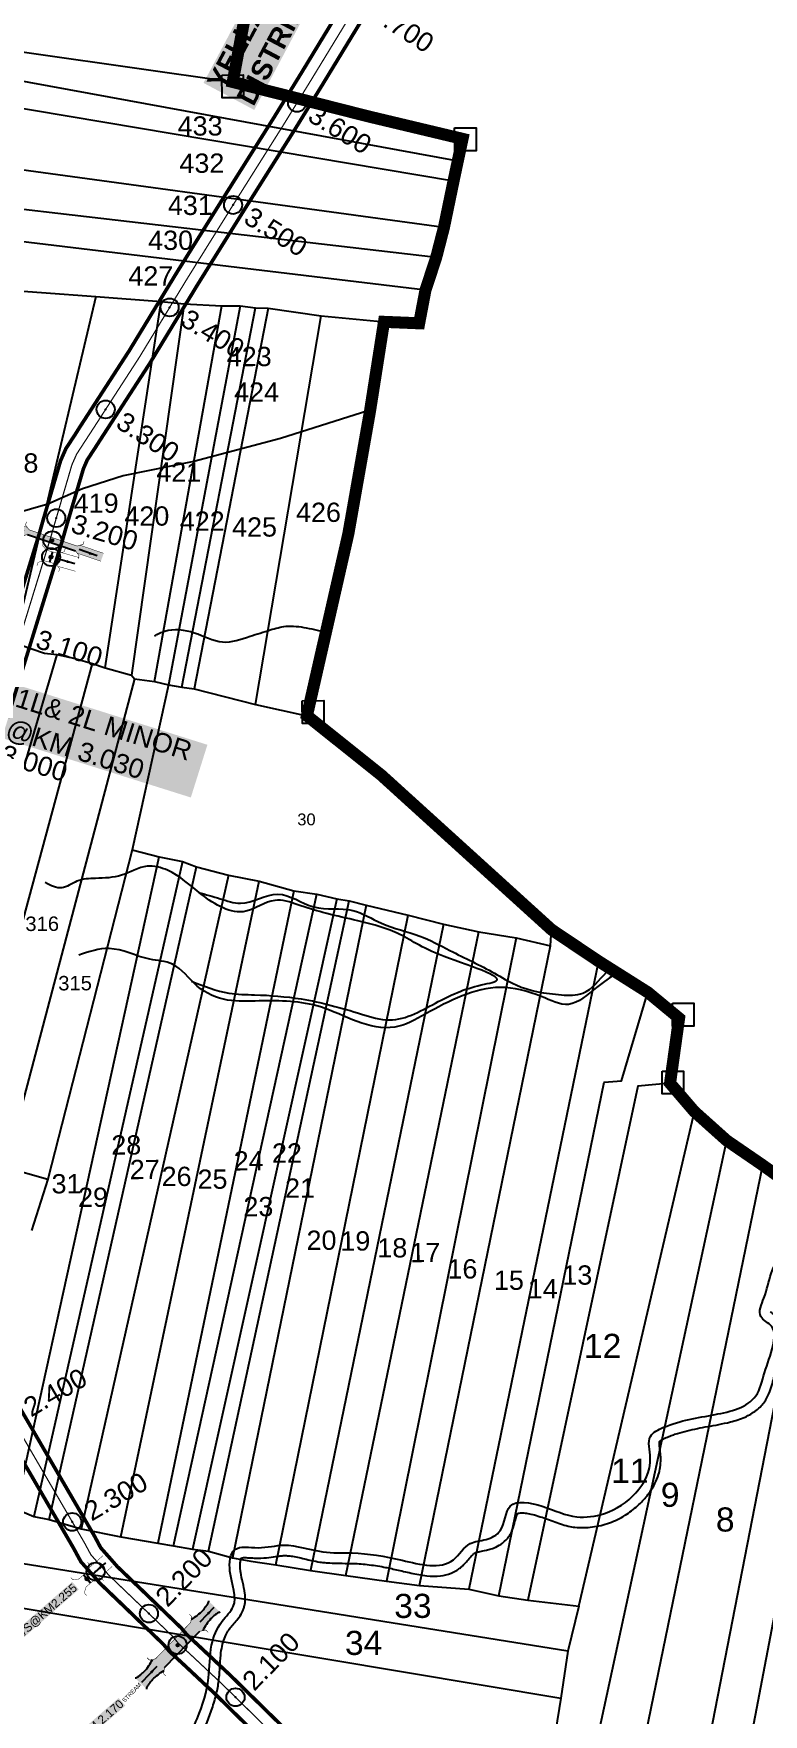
# Model space of a CAD drawing. Header units: inches. Extents: x 182366 to 215308, y 1619047 to 1632624.
# Drawn here: x 187456 to 188062, y 1620985 to 1622381 of the extents above; entities that cross this region are included whole.
import ezdxf
from ezdxf.enums import TextEntityAlignment as Align

# ---------------------------------------------------------------- set-up
doc = ezdxf.new("R2010")
doc.units = ezdxf.units.IN
doc.header["$MEASUREMENT"] = 0
doc.header["$PDMODE"] = 32
doc.header["$PDSIZE"] = 15
doc.linetypes.add('ACAD_ISO02W100', pattern=[15, 12, -3])
doc.linetypes.add('HIDDEN2', pattern=[0.1875, 0.125, -0.0625])
for name, color, linetype in [('BOUNDRY STONES', 240, 'Continuous'), ('CANAL1', 7, 'Continuous'), ('CHANAGE', 1, 'Continuous'), ('CS', 134, 'Continuous'), ('PLOT', 7, 'Continuous'), ('PLOT NO', 7, 'Continuous'), ('POINT', 2, 'Continuous'), ('ROAD', 1, 'Continuous'), ('STREAM', 4, 'Continuous'), ('STRUCTURE', 5, 'Continuous'), ('VILLAGE BOUNDARY', 5, 'Continuous')]:
    doc.layers.add(name, color=color, linetype=linetype)
doc.styles.get("Standard").update_dxf_attribs({"font": 'arial.ttf'})
doc.dimstyles.get("Standard").update_dxf_attribs({"dimtxt": 0.18, "dimasz": 0.18, "dimexe": 0.18, "dimexo": 0.0625, "dimgap": 0.09, "dimtad": 0, "dimtih": 1, "dimtoh": 1, "dimdec": 4, "dimzin": 0, "dimdsep": 46, "dimtxsty": 'Standard', "dimcen": 0.09, "dimadec": 0, "dimazin": 0, "dimtfac": 1, "dimtdec": 4, "dimtofl": 0, "dimtmove": 0, "dimatfit": 3, "dimfxl": 1, "dimtolj": 1, "dimtzin": 0, "dimarcsym": 0})

# ---------------------------------------------------------------- blocks, each defined once
blk = doc.blocks.new('SLB')
at = {"layer": 'STRUCTURE'}
h = blk.add_hatch(dxfattribs=at)
h.set_pattern_fill('DOTS', color=6, scale=20, angle=320.3722, style=0)
h.set_pattern_definition([(320.372247934, (-159.4327, -72.9564), (1.2786241598, 0.5641323054), [0, -1.25])])
h.paths.add_polyline_path([(769699.5, 1706871.1), (769699.5, 1706861.1), (769729.1, 1706861.1), (769732.1, 1706863.1), (769792.1, 1706863.1), (769795.1, 1706861.1), (769824.7, 1706861.1), (769824.7, 1706871.1), (769795.1, 1706871.1), (769792.1, 1706869.1), (769732.1, 1706869.1), (769729.1, 1706871.1)])
at = {"layer": 'STRUCTURE', "color": 6, "linetype": 'ACAD_ISO02W100', "ltscale": 0.5, "const_width": 0.5}
for points in [[(769699.5, 1706871.1), (769729.1, 1706871.1)], [(769795.1, 1706871.1), (769824.7, 1706871.1)], [(769699.5, 1706861.1), (769729.1, 1706861.1)], [(769795.1, 1706861.1), (769824.7, 1706861.1)]]:
    blk.add_lwpolyline(points, dxfattribs=at)
at = {"layer": 'STRUCTURE', "color": 6, "const_width": 0.628}
for points in [[(769726.1, 1706877.1), (769726.1, 1706873.1), (769732.1, 1706869.1), (769792.1, 1706869.1), (769798.1, 1706873.1), (769798.1, 1706877.1)], [(769726.1, 1706855.1), (769726.1, 1706859.1), (769732.1, 1706863.1), (769792.1, 1706863.1), (769798.1, 1706859.1), (769798.1, 1706855.1)]]:
    blk.add_lwpolyline(points, dxfattribs=at)
at = {"layer": 'STRUCTURE', "color": 6}
blk.add_lwpolyline([(769732.1, 1706863.1), (769792.1, 1706863.1)], dxfattribs=at)
blk.add_lwpolyline([(769732.1, 1706863.1), (769792.1, 1706863.1)], dxfattribs=at)
at = {"layer": 'STRUCTURE', "color": 0}
blk.add_circle((769762.1, 1706866.1), 1.24, dxfattribs=at)
for points in [[(769703.8, 1706866), (769726.7, 1706866)], [(769818.6, 1706865.8), (769795.7, 1706865.8)]]:
    blk.add_leader(points, dimstyle='Standard', override={"dimasz": 10, "dimgap": 0.09, "dimtad": 0}, dxfattribs=at)
blk = doc.blocks.new('OT')
at = {"layer": 'STRUCTURE', "color": 190}
for points, const_width in [([(769751.4, 1706595.8), (769729.4, 1706595.8)], 0.5), ([(769775.2, 1706601.8), (769775.2, 1706597.8), (769769.2, 1706593.8), (769761.8, 1706593.8), (769754.4, 1706593.8), (769748.4, 1706597.8), (769748.4, 1706601.8)], 0.5), ([(769761.8, 1706593.8), (769761.8, 1706581)], 2.5), ([(769751.4, 1706579), (769729.4, 1706579)], 0.5), ([(769748.4, 1706573), (769748.4, 1706577), (769754.4, 1706581), (769761.8, 1706581), (769761.8, 1706581), (769761.8, 1706581), (769769.2, 1706581), (769775.2, 1706577), (769775.2, 1706573)], 0.5)]:
    blk.add_lwpolyline(points, dxfattribs=dict(at, const_width=const_width))
at = {"layer": 'STRUCTURE', "color": 0}
blk.add_circle((769761.8, 1706587.4), 1.87, dxfattribs=at)
blk.add_leader([(769732.6, 1706587.4), (769753.8, 1706587.4)], dimstyle='Standard', override={"dimasz": 10, "dimgap": 0.09, "dimtad": 0}, dxfattribs=at)
blk = doc.blocks.new('SP')
at = {"layer": 'STRUCTURE'}
h = blk.add_hatch(dxfattribs=at)
h.set_pattern_fill('DASH', color=256, scale=8, style=0)
edge = h.paths.add_edge_path()
edge.add_spline(control_points=[(769825.7, 1706742.1), (769825.3, 1706741.8), (769823.8, 1706740.8), (769820.9, 1706740.3), (769817, 1706739.7), (769811.4, 1706738.9), (769804, 1706739.7), (769798.4, 1706741), (769795.6, 1706741.6)], knot_values=[0, 0, 0, 0, 1.613557, 5.24513, 8.624976, 13.470124, 22.190216, 30.746377, 30.746377, 30.746377, 30.746377], degree=3, periodic=0)
edge.add_line((769795.6, 1706741.6), (769792.6, 1706739.6))
edge.add_line((769792.6, 1706739.6), (769732.6, 1706739.6))
edge.add_line((769732.6, 1706739.6), (769729.6, 1706741.6))
edge.add_spline(control_points=[(769729.6, 1706741.6), (769726.9, 1706740.9), (769721.3, 1706739.5), (769713.9, 1706738.5), (769708.3, 1706739.1), (769704.4, 1706739.6), (769701.5, 1706740), (769700, 1706741), (769699.5, 1706741.3)], knot_values=[0, 0, 0, 0, 8.556161, 17.276253, 22.121402, 25.501247, 29.13282, 30.746377, 30.746377, 30.746377, 30.746377], degree=3, periodic=0)
edge.add_line((769699.5, 1706741.3), (769699.5, 1706722.1))
edge.add_spline(control_points=[(769699.5, 1706722.1), (769700, 1706722.4), (769701.4, 1706723.4), (769704.3, 1706724), (769708.2, 1706724.5), (769713.8, 1706725.3), (769721.2, 1706724.5), (769726.8, 1706723.3), (769729.6, 1706722.6)], knot_values=[0, 0, 0, 0, 1.613557, 5.24513, 8.624976, 13.470124, 22.190216, 30.746377, 30.746377, 30.746377, 30.746377], degree=3, periodic=0)
edge.add_line((769729.6, 1706722.6), (769732.6, 1706724.6))
edge.add_line((769732.6, 1706724.6), (769792.6, 1706724.6))
edge.add_line((769792.6, 1706724.6), (769795.6, 1706722.6))
edge.add_spline(control_points=[(769795.6, 1706722.6), (769798.4, 1706723.3), (769803.9, 1706724.8), (769811.3, 1706725.8), (769817, 1706725.1), (769820.9, 1706724.7), (769823.8, 1706724.2), (769825.2, 1706723.3), (769825.7, 1706723)], knot_values=[0, 0, 0, 0, 8.556161, 17.276253, 22.121402, 25.501247, 29.13282, 30.746377, 30.746377, 30.746377, 30.746377], degree=3, periodic=0)
edge.add_line((769825.7, 1706723), (769825.7, 1706742.1))
h.paths.add_polyline_path([(769764.2, 1706732.1, -1), (769761.1, 1706732.1, -1)], flags=0)
h.paths.add_polyline_path([(769761.1, 1706732.1, 1), (769764.2, 1706732.1, 1)], flags=16)
at = {"layer": 'STRUCTURE', "const_width": 0.628}
for points in [[(769726.6, 1706747.6), (769726.6, 1706743.6), (769732.6, 1706739.6), (769792.6, 1706739.6), (769798.6, 1706743.6), (769798.6, 1706747.6)], [(769726.6, 1706716.6), (769726.6, 1706720.6), (769732.6, 1706724.6), (769792.6, 1706724.6), (769798.6, 1706720.6), (769798.6, 1706716.6)]]:
    blk.add_lwpolyline(points, dxfattribs=at)
at = {"layer": 'STRUCTURE', "color": 3}
blk.add_lwpolyline([(769732.6, 1706724.6), (769792.6, 1706724.6)], dxfattribs=at)
blk.add_lwpolyline([(769732.6, 1706724.6), (769792.6, 1706724.6)], dxfattribs=at)
at = {"layer": 'STRUCTURE', "color": 0}
blk.add_circle((769762.6, 1706732.1), 1.55, dxfattribs=at)
at = {"layer": 'STRUCTURE'}
for points in [[(769699.5, 1706741.3), (769700.9, 1706740.5), (769704.4, 1706739.6), (769707.8, 1706739.2), (769712.6, 1706738.8), (769721.3, 1706739.7), (769729.6, 1706741.6)], [(769699.5, 1706722.1), (769700.9, 1706723), (769704.4, 1706724), (769707.7, 1706724.5), (769712.5, 1706725), (769721.2, 1706724.4), (769729.6, 1706722.6)], [(769825.7, 1706742.1), (769824.3, 1706741.3), (769820.8, 1706740.3), (769817.5, 1706739.8), (769812.7, 1706739.2), (769804, 1706739.9), (769795.6, 1706741.6)], [(769825.7, 1706723), (769824.3, 1706723.8), (769820.8, 1706724.7), (769817.4, 1706725.1), (769812.6, 1706725.5), (769803.9, 1706724.6), (769795.6, 1706722.6)]]:
    blk.add_spline(points, degree=3, dxfattribs=at)
at = {"layer": 'STRUCTURE', "color": 0}
blk.add_text('STREAM', height=5, dxfattribs=at).set_placement((769684.3, 1706732.1), align=Align.MIDDLE_CENTER)
for points in [[(769727.4, 1706732.1), (769700.8, 1706732.1)], [(769824.4, 1706732.1), (769800.5, 1706732.1)]]:
    blk.add_leader(points, dimstyle='Standard', override={"dimasz": 10, "dimgap": 0.09, "dimtad": 0}, dxfattribs=at)

msp = doc.modelspace()

# ---------------------------------------------------------------- linework, layer by layer
at = {"layer": 'BOUNDRY STONES'}
for points in [[(187612.8, 1622346.1), (187630.6, 1622346.2), (187630.7, 1622327.2), (187612.9, 1622327.2)], [(187806, 1622302.3), (187823.8, 1622302.3), (187823.9, 1622283.3), (187806.1, 1622283.3)], [(187679.5, 1621826.8), (187697.4, 1621826.9), (187697.4, 1621807.9), (187679.6, 1621807.9)], [(187986.8, 1621575.7), (188004.7, 1621575.7), (188004.7, 1621556.8), (187986.9, 1621556.7)], [(187978.3, 1621519.3), (187996.1, 1621519.4), (187996.2, 1621500.4), (187978.4, 1621500.4)]]:
    msp.add_lwpolyline(points, close=True, dxfattribs=at)
at = {"layer": 'CANAL1', "color": 200, "const_width": 3}
for points in [[(187415.8, 1621818.4), (187461, 1621964.9), (187464.9, 1621978.5), (187478.9, 1622026.1), (187483.4, 1622036.3), (187490.6, 1622047.2), (187494.6, 1622053.6), (187535.9, 1622117.4), (187575.7, 1622182.8), (187613.8, 1622243.8), (187655.2, 1622309.6), (187678.6, 1622347.6), (187713.9, 1622405.7)], [(187434.9, 1621812.6), (187480.2, 1621959.3), (187484.1, 1621972.9), (187497.8, 1622019.3), (187501, 1622026.7), (187507.3, 1622036.3), (187511.4, 1622042.7), (187552.9, 1622106.8), (187592.7, 1622172.3), (187630.7, 1622233.2), (187672.2, 1622299.1), (187695.7, 1622337.2), (187730.9, 1622395)], [(187700.6, 1620938.6), (187620.2, 1621017.5), (187593.2, 1621042.8), (187583.9, 1621051.4), (187579.1, 1621057.1), (187546.9, 1621088.1), (187526, 1621108.1), (187521.1, 1621113.7), (187512.2, 1621123.7), (187507.2, 1621133.1), (187445.1, 1621239.8)], [(187686.6, 1620924.3), (187606.4, 1621003.1), (187579.6, 1621028.2), (187569.4, 1621037.5), (187564.4, 1621043.4), (187533, 1621073.7), (187511.5, 1621094.3), (187506.1, 1621100.5), (187495.7, 1621112.2), (187489.7, 1621123.3), (187427.7, 1621229.9)]]:
    msp.add_lwpolyline(points, dxfattribs=at)
at = {"layer": 'CANAL1', "color": 1, "linetype": 'HIDDEN2', "ltscale": 30, "const_width": 1}
for points in [[(187425.4, 1621815.5), (187470.6, 1621962.1), (187474.5, 1621975.7), (187488.3, 1622022.7), (187492.2, 1622031.5), (187498.9, 1622041.8), (187503, 1622048.1), (187544.4, 1622112.1), (187584.2, 1622177.5), (187622.2, 1622238.5), (187663.7, 1622304.4), (187687.1, 1622342.4), (187722.4, 1622400.3)], [(187693.6, 1620931.4), (187613.3, 1621010.3), (187586.4, 1621035.5), (187576.7, 1621044.4), (187571.8, 1621050.3), (187539.9, 1621080.9), (187518.7, 1621101.2), (187513.6, 1621107.1), (187504, 1621118), (187498.5, 1621128.2), (187436.4, 1621234.8)]]:
    msp.add_lwpolyline(points, dxfattribs=at)
at = {"layer": 'CS', "color": 3}
for p in [(187675.2, 1622323), (187622.1, 1622238.3), (187569.4, 1622153.3), (187516.3, 1622068.6), (187475.3, 1621978.4), (187488.5, 1621145.2), (187552.2, 1621069.1), (187624.1, 1620999.7)]:
    msp.add_point(p, dxfattribs=at)
at = {"layer": 'PLOT'}
for points in [[(187436.1, 1622704.7), (187417.1, 1622711.4), (187381.2, 1622590.2), (187374.9, 1622569.9), (187371.4, 1622555.9), (187364.6, 1622536.7), (187347.7, 1622491.3), (187346.6, 1622483.6), (187331.4, 1622488.4), (187326.6, 1622468.7), (187306.5, 1622393.7), (187376.6, 1622375.4), (187621.8, 1622340.4)], [(187372.3, 1622354.9), (187808.7, 1622275)], [(187805.1, 1622258), (187368.8, 1622331.4)], [(187781.8, 1622167.5), (187309.5, 1622224.2), (186999.7, 1622296.9)], [(187358.6, 1622279.7), (187797.2, 1622219.8)], [(187790.7, 1622194.6), (187352.7, 1622245.7)], [(187306.7, 1622187.9), (187380, 1622177.9), (187417.6, 1622169.1), (187508.1, 1622162.4), (187562.3, 1622158.1), (187581.4, 1622156.2), (187612.7, 1622154.7), (187628, 1622154.5), (187640.7, 1622152.9), (187651.2, 1622152.6), (187695.2, 1622146.4), (187747.4, 1622141.3)], [(187508.1, 1622162.4), (187440.2, 1621875.7)], [(187515.9, 1621854.1), (187562.3, 1622158.1)], [(187581.4, 1622156.2), (187537.7, 1621847.9)], [(187556.8, 1621842.7), (187612.7, 1622154.7)], [(187628, 1622154.5), (187568.5, 1621840.1)], [(187579.6, 1621838.1), (187640.7, 1622152.9)], [(187651.2, 1622152.6), (187589.8, 1621836.6)], [(187640.7, 1621823.7), (187695.2, 1622146.4)], [(187445.3, 1621873.1), (187465.4, 1621866.3), (187475.8, 1621865.2), (187489.8, 1621862.2), (187505.5, 1621857.6), (187515.9, 1621854.1), (187537.7, 1621847.9), (187540.2, 1621845.1), (187556.8, 1621842.7), (187568.5, 1621840.1), (187579.6, 1621838.1), (187589.8, 1621836.6), (187640.7, 1621823.7), (187683.4, 1621814.4)], [(187395.3, 1621451.4), (187505.5, 1621857.6)], [(187540.2, 1621845.1), (187433.1, 1621439.6)], [(187568.5, 1621840.1), (187538.3, 1621703.1), (187468.3, 1621429.7)], [(187441.8, 1621156), (187560.8, 1621697.2)], [(187538.3, 1621703.1), (187560.8, 1621697.2), (187580.1, 1621693.3), (187591.6, 1621688.8), (187618.4, 1621682), (187643.7, 1621676.9), (187672.5, 1621669.1), (187691.5, 1621666.2), (187708.2, 1621662.3), (187718.4, 1621660.7), (187732.5, 1621657.2), (187767.5, 1621648.8), (187796.7, 1621641.4), (187826.2, 1621634.9), (187857, 1621630.1), (187885.5, 1621623.3), (187886.5, 1621636.8)], [(187580.1, 1621693.3), (187456.6, 1621149.8)], [(187469.5, 1621147.2), (187591.6, 1621688.8)], [(187618.4, 1621682), (187496.1, 1621139.4)], [(187529, 1621132.9), (187643.7, 1621676.9)], [(187672.5, 1621669.1), (187559.6, 1621127.5)], [(187572.5, 1621125.2), (187691.5, 1621666.2)], [(187708.2, 1621662.3), (187588.3, 1621122.6)], [(187601.8, 1621121), (187718.4, 1621660.7)], [(187732.5, 1621657.2), (187621.5, 1621115.5)], [(187657.7, 1621109.7), (187767.5, 1621648.8)], [(187796.7, 1621641.4), (187686.4, 1621104.8)], [(187715.7, 1621100.6), (187826.2, 1621634.9)], [(187857, 1621630.1), (187749.6, 1621096.1)], [(187776.9, 1621092.3), (187885.5, 1621623.3)], [(187925.4, 1621610.7), (187817.7, 1621089.5)], [(187842.7, 1621083.9), (187930.2, 1621510.3), (187944.6, 1621511.2), (187966.4, 1621584.8)], [(187984.9, 1621509.3), (187958.1, 1621507), (187866.7, 1621080.1)], [(187909.1, 1621075.3), (188005.1, 1621485.8)], [(188031.9, 1621461.8), (187908.4, 1620890.6)], [(187433.1, 1621439.6), (187468.3, 1621429.7), (187454.6, 1621387.2)], [(187947.1, 1620882.9), (188061.8, 1621441.3)], [(188104.3, 1621410.7), (187999.8, 1620873.5)], [(188032.9, 1620864.5), (188133.2, 1621390.9)], [(187900.1, 1621038), (187380.4, 1621121.1), (187015.7, 1621212.1)], [(187391.4, 1621165.6), (187441.8, 1621156), (187456.6, 1621149.8), (187469.5, 1621147.2), (187496.1, 1621139.4), (187529, 1621132.9), (187559.6, 1621127.5), (187572.5, 1621125.2), (187588.3, 1621122.6), (187601.8, 1621121), (187621.5, 1621115.5), (187636.7, 1621112.6), (187657.7, 1621109.7), (187686.4, 1621104.8), (187715.7, 1621100.6), (187749.6, 1621096.1), (187776.9, 1621092.3), (187817.7, 1621089.5), (187842.7, 1621083.9), (187866.7, 1621080.1), (187909.1, 1621075.3), (187900.1, 1621038), (187894.3, 1620998.9), (187876.6, 1620889.2)], [(187371.5, 1621086.3), (187894.3, 1620998.9)]]:
    msp.add_lwpolyline(points, dxfattribs=at)
at = {"layer": 'PLOT NO'}
msp.add_lwpolyline([(187475.8, 1621865.2), (187356.3, 1621460)], dxfattribs=at)
at = {"layer": 'POINT'}
for p in [(187472, 1621960, 51), (187471, 1621946, 50), (187508, 1621104, 47), (187576, 1621043)]:
    msp.add_point(p, dxfattribs=at)
at = {"layer": 'ROAD'}
msp.add_lwpolyline([(187740, 1622069.3), (187661.4, 1622044.4), (187589.4, 1622025.5), (187530.8, 1622013.6), (187497, 1622002.6), (187468.2, 1621990), (187412.3, 1621973.9)], dxfattribs=at)
at = {"layer": 'STREAM'}
for points in [[(187556.8, 1621880.8), (187565.4, 1621884.6), (187589.7, 1621883.3), (187613.4, 1621875.6), (187636.2, 1621880.3), (187653, 1621885.6), (187666, 1621888.6), (187682.9, 1621887.3), (187700.9, 1621883.2)], [(187587.7, 1621594), (187618.7, 1621584.1), (187640, 1621582.7), (187678.5, 1621579.3), (187728.6, 1621566.7), (187751.9, 1621561.8), (187792.5, 1621577.1), (187830.8, 1621591.5), (187839, 1621593.4), (187793.1, 1621616.1), (187756.3, 1621634.8), (187722.2, 1621644.9), (187696.7, 1621651), (187675.8, 1621657.5), (187656.7, 1621661.1), (187632.7, 1621652), (187595.9, 1621666.1), (187567.6, 1621686.1), (187550.8, 1621689.4), (187529.5, 1621682), (187507.9, 1621679.3), (187492.5, 1621677), (187479.8, 1621671.5), (187466.2, 1621675.8)], [(187593.3, 1621667.6), (187611.4, 1621662.5), (187628.3, 1621658.7), (187659.3, 1621666.3), (187689.1, 1621655.7), (187721.5, 1621652.8), (187745.2, 1621642.1), (187777.1, 1621631.5), (187802.1, 1621619.5), (187839.2, 1621600.6), (187857, 1621590.9), (187894.7, 1621582.7), (187912.5, 1621584.1), (187932.2, 1621601.5), (187937.7, 1621606.6)], [(187941.2, 1621601.1), (187923.8, 1621588.8), (187900.7, 1621574.8), (187877.9, 1621581.3), (187843.9, 1621588.8), (187781.7, 1621566.7), (187756.4, 1621555.9), (187725.2, 1621560.5), (187694.6, 1621572.6), (187643.8, 1621577.6), (187617.5, 1621578.4), (187592.4, 1621590), (187571.7, 1621608.2), (187552.9, 1621612.3), (187519.1, 1621621.1), (187494, 1621615.7)], [(187217.1, 1620747.2), (187228.6, 1620779.2), (187256.4, 1620798.1), (187291.6, 1620809.7), (187321.7, 1620820.2), (187338.2, 1620847.9), (187348.7, 1620883.5), (187363.5, 1620904.8), (187394.6, 1620904.7), (187426.8, 1620902.3), (187444.9, 1620921.4), (187462.3, 1620926.7), (187497.9, 1620925.2), (187509.6, 1620941), (187518.6, 1620954.1), (187552.2, 1620952), (187571, 1620953), (187592.2, 1620981.8), (187601.7, 1621015.7), (187604.3, 1621042.9), (187613, 1621062.7), (187622.2, 1621074.9), (187619.5, 1621104.2), (187623.6, 1621122.2), (187642.9, 1621123.8), (187664.3, 1621125.9), (187696.5, 1621120.4), (187720.9, 1621119.4), (187762.4, 1621113.4), (187805.1, 1621113.8), (187819, 1621127.2), (187832.1, 1621130.6), (187843.8, 1621137.9), (187852.1, 1621158.2), (187878.7, 1621158.2), (187907.5, 1621149.4), (187930.4, 1621152.2), (187956.5, 1621169.4), (187968.5, 1621198.3), (187968.6, 1621216.2), (187979.5, 1621223.7), (188022.3, 1621234.3), (188056.1, 1621249.8), (188063.3, 1621268.8), (188070.4, 1621291.8), (188069.3, 1621307.3), (188060.2, 1621315.7), (188062.8, 1621331), (188068.9, 1621351.3), (188079.2, 1621367.4), (188089, 1621370.7), (188113.5, 1621360), (188134.7, 1621357.2), (188152.7, 1621357.8), (188165.6, 1621361.5), (188172.3, 1621362.8)]]:
    msp.add_spline(points, degree=3, dxfattribs=at)
for points, knots in [([(187976.2, 1621211.9), (187976.2, 1621212), (187976.3, 1621212.1), (187977, 1621212.7), (187977.9, 1621213.3), (187980, 1621214.4), (187981.3, 1621215), (187984.1, 1621216.1), (187985.5, 1621216.7), (187988.3, 1621217.7), (187989.6, 1621218.1), (187993.7, 1621219.4), (187996.4, 1621220.2), (188004.7, 1621222.2), (188010.3, 1621223.3), (188019.3, 1621224.9), (188022.3, 1621225.4), (188028.5, 1621226.7), (188031.7, 1621227.3), (188039, 1621229.2), (188043.2, 1621230.5), (188050.4, 1621233.7), (188053.6, 1621235.5), (188057.9, 1621238.9), (188059.3, 1621240.1), (188061.5, 1621242.5), (188062.4, 1621243.6), (188064.8, 1621247), (188066, 1621249.3), (188068, 1621253.9), (188068.7, 1621256.2), (188070, 1621260.6), (188070.6, 1621262.7), (188071.5, 1621265.9), (188071.8, 1621267), (188072.6, 1621269.3), (188072.9, 1621270.4), (188074.1, 1621273.9), (188074.9, 1621276.2), (188076.4, 1621280.7), (188077.1, 1621282.9), (188078.1, 1621286.5), (188078.4, 1621287.9), (188079.1, 1621290.6), (188079.3, 1621292), (188079.8, 1621294.8), (188080, 1621296.4), (188080.2, 1621299.8), (188080.2, 1621301.7), (188079.6, 1621305.7), (188079, 1621307.8), (188077.5, 1621310.6), (188077.1, 1621311.3), (188076.2, 1621312.6), (188075.7, 1621313.2), (188074.8, 1621314.2), (188074.4, 1621314.7), (188073, 1621315.9), (188072.2, 1621316.6), (188070.4, 1621318), (188069.6, 1621318.6), (188068.6, 1621319.3), (188068.4, 1621319.5), (188068.2, 1621319.7)], [215.545095, 215.545095, 215.545095, 215.545095, 216.042375, 216.042375, 216.969414, 216.969414, 217.896453, 217.896453, 218.823491, 218.823491, 219.75053, 219.75053, 221.604607, 221.604607, 225.381657, 225.381657, 227.159417, 227.159417, 228.937178, 228.937178, 231.132092, 231.132092, 232.922578, 232.922578, 233.811682, 233.811682, 234.441857, 234.441857, 235.702208, 235.702208, 236.962559, 236.962559, 238.22291, 238.22291, 239.000502, 239.000502, 239.778094, 239.778094, 241.333277, 241.333277, 242.602808, 242.602808, 243.382346, 243.382346, 244.067442, 244.067442, 244.752538, 244.752538, 245.528027, 245.528027, 246.303517, 246.303517, 246.574875, 246.574875, 246.809362, 246.809362, 247.043849, 247.043849, 247.512824, 247.512824, 248.134476, 248.134476, 248.405099, 248.405099, 248.405099, 248.405099]), ([(187858.4, 1621152.2), (187858.4, 1621152.2), (187858.5, 1621152.3), (187859.1, 1621152.5), (187859.8, 1621152.6), (187861.9, 1621152.8), (187863.2, 1621152.7), (187866.1, 1621152.4), (187867.7, 1621152.1), (187871.4, 1621151.2), (187873.5, 1621150.7), (187879.8, 1621148.7), (187883.7, 1621147.2), (187891.8, 1621144.2), (187895.9, 1621142.8), (187902.2, 1621141.3), (187904, 1621141), (187908.3, 1621140.5), (187910.7, 1621140.4), (187915.6, 1621140.5), (187918, 1621140.7), (187925.3, 1621141.6), (187930, 1621142.8), (187939.1, 1621146.1), (187943.5, 1621148.2), (187951.3, 1621153), (187954.7, 1621155.7), (187960.8, 1621161.2), (187963.4, 1621163.9), (187968.3, 1621170), (187970.5, 1621173.4), (187973.5, 1621179.3), (187974.5, 1621181.8), (187975.9, 1621186.4), (187976.4, 1621188.4), (187977.1, 1621192.7), (187977.2, 1621195.1), (187977.2, 1621198.5), (187977.1, 1621199.5), (187977, 1621201.3), (187976.9, 1621202.3), (187976.6, 1621204.8), (187976.3, 1621206.4), (187976, 1621209), (187976, 1621210.1), (187976, 1621211.5), (187976.1, 1621211.8), (187976.2, 1621211.9)], [183.143131, 183.143131, 183.143131, 183.143131, 183.676362, 183.676362, 184.689066, 184.689066, 185.70177, 185.70177, 186.714474, 186.714474, 187.930952, 187.930952, 190.486815, 190.486815, 193.042679, 193.042679, 194.055232, 194.055232, 195.323015, 195.323015, 196.590798, 196.590798, 199.126364, 199.126364, 201.66193, 201.66193, 203.977298, 203.977298, 205.998863, 205.998863, 208.020427, 208.020427, 209.331885, 209.331885, 210.309634, 210.309634, 211.394047, 211.394047, 211.839017, 211.839017, 212.283987, 212.283987, 213.173928, 213.173928, 214.063869, 214.063869, 214.799521, 214.799521, 214.799521, 214.799521]), ([(187629, 1621115.3), (187629.2, 1621115.3), (187629.5, 1621115.4), (187631, 1621115.6), (187632.4, 1621115.6), (187635.7, 1621115.4), (187637.6, 1621115.3), (187640.7, 1621115.1), (187641.8, 1621115.1), (187646.1, 1621115.1), (187649.1, 1621115.4), (187654.5, 1621116.1), (187656.9, 1621116.5), (187660.4, 1621116.9), (187661.6, 1621117.1), (187664, 1621117.2), (187665.1, 1621117.3), (187667.6, 1621117.1), (187668.9, 1621117), (187673.6, 1621116.4), (187677.4, 1621115.5), (187685.3, 1621113.6), (187689.6, 1621112.6), (187695.5, 1621111.7), (187696.9, 1621111.5), (187699.7, 1621111.3), (187701, 1621111.2), (187705.1, 1621110.9), (187707.7, 1621110.9), (187713.6, 1621110.8), (187716.9, 1621110.8), (187722.3, 1621110.7), (187724.5, 1621110.6), (187729, 1621110.3), (187731.3, 1621110.1), (187738, 1621109.3), (187742.6, 1621108.6), (187750.7, 1621107.1), (187754.2, 1621106.3), (187759.7, 1621105.1), (187761.6, 1621104.6), (187765.6, 1621103.7), (187767.7, 1621103.2), (187774.1, 1621101.8), (187778.5, 1621100.9), (187786.7, 1621100.1), (187790.5, 1621100), (187797.2, 1621100.8), (187800.2, 1621101.5), (187804.6, 1621103.3), (187806.1, 1621104), (187808.4, 1621105.4), (187809.3, 1621106), (187811, 1621107.3), (187811.7, 1621107.9), (187813, 1621109.1), (187813.6, 1621109.7), (187815.3, 1621111.5), (187816.3, 1621112.7), (187818.4, 1621115.2), (187819.5, 1621116.5), (187821.3, 1621118.2), (187822, 1621118.8), (187822.7, 1621119.3), (187822.9, 1621119.4), (187823.3, 1621119.6), (187823.5, 1621119.7), (187824.4, 1621120.1), (187825.6, 1621120.4), (187828.5, 1621121), (187830.4, 1621121.3), (187833.7, 1621122), (187835, 1621122.3), (187837.7, 1621123.2), (187839, 1621123.7), (187842.2, 1621125.2), (187843.9, 1621126.2), (187847, 1621128.5), (187848.2, 1621129.6), (187850.4, 1621132.1), (187851.3, 1621133.4), (187852.8, 1621135.9), (187853.4, 1621137.2), (187854.9, 1621141.1), (187855.6, 1621143.5), (187856.6, 1621147.3), (187857, 1621148.7), (187857.7, 1621150.8), (187857.9, 1621151.4), (187858.3, 1621152), (187858.3, 1621152.1), (187858.4, 1621152.2)], [132.336445, 132.336445, 132.336445, 132.336445, 132.871522, 132.871522, 133.910126, 133.910126, 134.948729, 134.948729, 135.463921, 135.463921, 136.977973, 136.977973, 138.492025, 138.492025, 139.370882, 139.370882, 140.358833, 140.358833, 141.346785, 141.346785, 143.807893, 143.807893, 146.269002, 146.269002, 147.023515, 147.023515, 147.778028, 147.778028, 149.287054, 149.287054, 151.303203, 151.303203, 152.803951, 152.803951, 154.3047, 154.3047, 157.306197, 157.306197, 159.463088, 159.463088, 160.603357, 160.603357, 161.743625, 161.743625, 164.042533, 164.042533, 165.913124, 165.913124, 167.376377, 167.376377, 168.119723, 168.119723, 168.611845, 168.611845, 169.026868, 169.026868, 169.441891, 169.441891, 170.271937, 170.271937, 171.377657, 171.377657, 172.289235, 172.289235, 172.62315, 172.62315, 172.957065, 172.957065, 174.004432, 174.004432, 175.051799, 175.051799, 175.682458, 175.682458, 176.313117, 176.313117, 177.178299, 177.178299, 177.847563, 177.847563, 178.431454, 178.431454, 179.015344, 179.015344, 180.251569, 180.251569, 181.211776, 181.211776, 181.99405, 181.99405, 182.409886, 182.409886, 182.409886, 182.409886]), ([(187217, 1620747.1), (187219.3, 1620749.7), (187219.3, 1620751.6), (187220.8, 1620754.3), (187222.5, 1620757.9), (187230, 1620763.1), (187230.8, 1620765.4), (187232.5, 1620769), (187233.3, 1620770.5), (187235, 1620773.3), (187236, 1620774.6), (187238.4, 1620777.2), (187239.8, 1620778.5), (187244.9, 1620782.5), (187249.3, 1620785.1), (187256.7, 1620788.7), (187259.3, 1620789.9), (187264.6, 1620792.1), (187267.2, 1620793.2), (187275.1, 1620796.1), (187280.4, 1620797.8), (187288, 1620799.8), (187290.1, 1620800.4), (187294, 1620801.3), (187295.6, 1620801.6), (187299.1, 1620802.4), (187300.8, 1620802.8), (187306.2, 1620804), (187309.9, 1620805), (187317.3, 1620807.5), (187321, 1620809.2), (187326.4, 1620812.7), (187328.1, 1620814), (187331.3, 1620817), (187332.7, 1620818.6), (187337.5, 1620824.5), (187340.2, 1620829.3), (187344, 1620837.8), (187345.3, 1620841.5), (187348.5, 1620851.3), (187349.9, 1620857.1), (187352.9, 1620868.2), (187354.3, 1620873.5), (187357.5, 1620882.1), (187358.9, 1620885.4), (187361.7, 1620890.5), (187363, 1620892.6), (187365.1, 1620895), (187365.9, 1620895.8), (187367.1, 1620896.8), (187367.6, 1620897.1), (187368.5, 1620897.6), (187369, 1620897.9), (187370.8, 1620898.5), (187372.2, 1620898.8), (187375.6, 1620899.1), (187377.5, 1620899), (187381.7, 1620898.6), (187384, 1620898.2), (187389.7, 1620897), (187393.1, 1620896.1), (187400.2, 1620894.2), (187403.8, 1620893.2), (187410.7, 1620891.9), (187413.8, 1620891.5), (187419.4, 1620891.4), (187422, 1620891.6), (187425.9, 1620892.5), (187427.4, 1620893), (187429.7, 1620894), (187430.6, 1620894.4), (187432.4, 1620895.5), (187433.2, 1620896.1), (187436.2, 1620898.4), (187438.1, 1620900.3), (187441.3, 1620904.1), (187442.7, 1620905.9), (187445.4, 1620909.4), (187446.6, 1620910.9), (187448.5, 1620912.9), (187449.1, 1620913.5), (187450.2, 1620914.4), (187450.7, 1620914.8), (187451.8, 1620915.5), (187452.3, 1620915.8), (187454.1, 1620916.7), (187455.3, 1620917.1), (187458.4, 1620917.8), (187460.3, 1620918), (187464.7, 1620918), (187467.4, 1620917.6), (187473.4, 1620916.6), (187476.5, 1620916), (187482.5, 1620915), (187485.3, 1620914.6), (187490.5, 1620914.5), (187492.8, 1620914.6), (187497, 1620915.4), (187498.8, 1620916), (187501.8, 1620917.4), (187502.9, 1620918), (187504.9, 1620919.4), (187505.8, 1620920.2), (187508.8, 1620923), (187510.5, 1620925.2), (187513.5, 1620929.7), (187514.7, 1620932), (187517.1, 1620936.5), (187518.2, 1620938.7), (187520.2, 1620942.5), (187521.2, 1620944.2), (187522.4, 1620945.8), (187522.7, 1620946.2), (187523.3, 1620946.7), (187523.4, 1620946.9), (187523.8, 1620947.1), (187523.9, 1620947.2), (187524.3, 1620947.4), (187524.5, 1620947.5), (187525.5, 1620947.7), (187526.6, 1620947.9), (187529.3, 1620947.8), (187531, 1620947.6), (187534.7, 1620947), (187536.8, 1620946.5), (187542, 1620945.3), (187545.1, 1620944.5), (187550.7, 1620943.4), (187553.1, 1620943), (187557.9, 1620942.5), (187560.3, 1620942.4), (187564.9, 1620942.6), (187567.1, 1620942.9), (187570.8, 1620943.8), (187572.3, 1620944.2), (187575.3, 1620945.4), (187576.7, 1620946.1), (187579.3, 1620947.6), (187580.6, 1620948.5), (187585.1, 1620952.1), (187587.8, 1620955.3), (187592.4, 1620962), (187594.4, 1620965.5), (187597.3, 1620971.7), (187598.5, 1620974.2), (187600.4, 1620978.8), (187601.2, 1620980.8), (187602.7, 1620984.8), (187603.5, 1620986.8), (187605.5, 1620992.8), (187606.8, 1620996.8), (187608.7, 1621004.5), (187609.5, 1621008.2), (187610.3, 1621013.9), (187610.5, 1621016), (187610.9, 1621019.9), (187611, 1621021.8), (187611.3, 1621027.5), (187611.5, 1621031.2), (187612.1, 1621037.2), (187612.5, 1621039.6), (187613.5, 1621044.2), (187614.1, 1621046.4), (187615.6, 1621050.3), (187616.4, 1621051.9), (187618, 1621054.8), (187618.9, 1621056.1), (187620.6, 1621058.3), (187621.6, 1621059.5), (187623.7, 1621062), (187624.9, 1621063.3), (187627.4, 1621066.4), (187628.6, 1621068.1), (187630, 1621071), (187630.4, 1621071.9), (187631.1, 1621073.7), (187631.4, 1621074.7), (187632, 1621077.4), (187632.1, 1621079.1), (187632.2, 1621082.6), (187632.1, 1621084.2), (187631.5, 1621089), (187630.8, 1621092), (187629.5, 1621097.8), (187628.8, 1621100.5), (187628.3, 1621104.4), (187628.1, 1621105.6), (187628, 1621108), (187628, 1621109.1), (187628.1, 1621111.6), (187628.2, 1621112.7), (187628.6, 1621114.4), (187628.8, 1621115), (187629, 1621115.3)], [0, 0, 0, 0, 1.077652, 1.077652, 3.232957, 3.232957, 4.940129, 4.940129, 6.234249, 6.234249, 7.648025, 7.648025, 9.061802, 9.061802, 12.436885, 12.436885, 14.237396, 14.237396, 16.037907, 16.037907, 19.63893, 19.63893, 21.045625, 21.045625, 22.086801, 22.086801, 23.127977, 23.127977, 25.210328, 25.210328, 27.292679, 27.292679, 28.360074, 28.360074, 29.427468, 29.427468, 32.222623, 32.222623, 34.344494, 34.344494, 37.955778, 37.955778, 41.567062, 41.567062, 43.774393, 43.774393, 45.535997, 45.535997, 46.545383, 46.545383, 47.242883, 47.242883, 47.940383, 47.940383, 49.404233, 49.404233, 50.868083, 50.868083, 52.331933, 52.331933, 54.290382, 54.290382, 56.248832, 56.248832, 57.825071, 57.825071, 59.025388, 59.025388, 59.693503, 59.693503, 60.139356, 60.139356, 60.585209, 60.585209, 61.886021, 61.886021, 63.186833, 63.186833, 64.487645, 64.487645, 65.197107, 65.197107, 65.80712, 65.80712, 66.417132, 66.417132, 67.637158, 67.637158, 69.134987, 69.134987, 70.921997, 70.921997, 72.709007, 72.709007, 74.168811, 74.168811, 75.278286, 75.278286, 76.117591, 76.117591, 76.637074, 76.637074, 77.156558, 77.156558, 78.485258, 78.485258, 79.813957, 79.813957, 81.142657, 81.142657, 82.471357, 82.471357, 83.091063, 83.091063, 83.545619, 83.545619, 84.085566, 84.085566, 84.625513, 84.625513, 85.881283, 85.881283, 87.137053, 87.137053, 88.392823, 88.392823, 90.05861, 90.05861, 91.233224, 91.233224, 92.407838, 92.407838, 93.466939, 93.466939, 94.185835, 94.185835, 94.907722, 94.907722, 95.629609, 95.629609, 97.67564, 97.67564, 99.721671, 99.721671, 101.198969, 101.198969, 102.403805, 102.403805, 103.60864, 103.60864, 106.018311, 106.018311, 108.187459, 108.187459, 109.329385, 109.329385, 110.471312, 110.471312, 112.755164, 112.755164, 114.443623, 114.443623, 116.132083, 116.132083, 117.508538, 117.508538, 118.633129, 118.633129, 119.619505, 119.619505, 120.60588, 120.60588, 121.592256, 121.592256, 121.997422, 121.997422, 122.402588, 122.402588, 123.21292, 123.21292, 124.023253, 124.023253, 125.689104, 125.689104, 127.354954, 127.354954, 128.121629, 128.121629, 128.888304, 128.888304, 129.829268, 129.829268, 130.654822, 130.654822, 130.654822, 130.654822])]:
    msp.add_open_spline(points, degree=3, knots=knots, dxfattribs=at)
at = {"layer": 'VILLAGE BOUNDARY', "linetype": 'HIDDEN2', "ltscale": 140}
msp.add_lwpolyline([(187632.3, 1622396.7, 10, 10, 0), (187621.8, 1622340.4, 10, 10, 0), (187734.5, 1622311.8, 10, 10, 0), (187812.6, 1622293.2, 10, 10, 0), (187808.7, 1622275, 10, 10, 0), (187805.1, 1622258, 10, 10, 0), (187797.2, 1622219.8, 10, 10, 0), (187790.7, 1622194.6, 10, 10, 0), (187781.8, 1622167.5, 10, 10, 0), (187776.6, 1622140.1, 10, 10, 0), (187747.4, 1622141.3, 10, 10, 0), (187735.8, 1622067.3, 10, 10, 0), (187717.8, 1621965.4, 10, 10, 0), (187683.4, 1621814.4, 10, 10, 0), (187745.1, 1621765.1, 10, 10, 0), (187886.5, 1621636.8, 10, 10, 0), (187925.4, 1621610.7, 10, 10, 0), (187966.4, 1621584.8, 10, 10, 0), (187992.4, 1621563.3, 10, 10, 0), (187984.9, 1621509.3, 10, 10, 0), (188005.1, 1621485.8, 10, 10, 0), (188031.9, 1621461.8, 10, 10, 0), (188061.8, 1621441.3, 10, 10, 0), (188104.3, 1621410.7, 10, 10, 0)], format="xyseb", dxfattribs=at)

# ---------------------------------------------------------------- block references
at = {"layer": 'STRUCTURE', "color": 0}
for name, p, xscale, yscale, zscale, rotation in [('SLB', (-706720.2, 663667.8, 51), 0.7000000000000001, 0.7000000000000001, 0.7000000000000001, 341.2561804075803), ('OT', (1028639.6, 2626870.2, 50), 0.6999999999999998, 0.6999999999999998, 0.6999999999999998, 164.3469994602943), ('OT', (-191381.5, 2875643.7, 47), 0.7, 0.7, 0.7, 221.0826252415689), ('SP', (671236.2, 402949.1), 0.7, 0.7, 0.7, 45.93231388472534)]:
    msp.add_blockref(name, p, dxfattribs=dict(at, xscale=xscale, yscale=yscale, zscale=zscale, rotation=rotation))

# ---------------------------------------------------------------- texts
at = {"layer": 'CHANAGE'}
for s, rotation, p in [('3.700', 327.2695, (187739.3, 1622400.7)), ('3.600', 328.3443, (187687.1, 1622315.7)), ('3.500', 328.0424, (187634, 1622230.9)), ('3.400', 328.7113, (187581.4, 1622146)), ('3.300', 327.0923, (187528, 1622061)), ('3.200', 343.5543, (187488.7, 1621974.5)), ('3.100', 342.8495, (187459.5, 1621878.6)), ('3.000', 343.2882, (187430.3, 1621783.1)), ('2.400', 30.193, (187450.3, 1621238.7)), ('2.300', 30.193, (187500.6, 1621152.3)), ('2.200', 46.14, (187561.9, 1621079.2)), ('2.100', 45.5274, (187633.9, 1621009.7))]:
    msp.add_text(s, height=16, rotation=rotation, dxfattribs=at).set_placement(p, align=Align.MIDDLE_LEFT)
at = {"layer": 'PLOT NO'}
for s, height, p in [('433', 16, (187594.7, 1622303.9)), ('432', 16, (187596.2, 1622273)), ('431', 16, (187586.6, 1622238)), ('430', 16, (187570.2, 1622209)), ('427', 16, (187553.8, 1622179.4)), ('423', 16, (187635.5, 1622112.5)), ('424', 16, (187641.6, 1622083)), ('418', 16, (187441.8, 1622024.1)), ('421', 16, (187577, 1622016.6)), ('419', 16, (187508.4, 1621990.8)), ('420', 16, (187550.5, 1621980.1)), ('426', 16, (187693, 1621983.2)), ('422', 16, (187596.5, 1621975.9)), ('425', 16, (187639.9, 1621971)), ('30', 9.83, (187683, 1621728.3)), ('316', 12, (187463.6, 1621641.7)), ('315', 12, (187490.9, 1621592.4)), ('28', 16, (187533.4, 1621458.1)), ('22', 16, (187666.8, 1621451.4)), ('27', 16, (187548.7, 1621437.7)), ('24', 16, (187635, 1621444.9)), ('31', 16, (187483.8, 1621425.9)), ('26', 16, (187575.2, 1621432)), ('25', 16, (187605, 1621429.7)), ('21', 16, (187677.7, 1621422.3)), ('29', 16, (187505.8, 1621414.7)), ('23', 16, (187643.1, 1621406.9)), ('20', 16, (187695.5, 1621379)), ('19', 16, (187723.6, 1621378.4)), ('18', 16, (187754.3, 1621372.7)), ('17', 16, (187781.7, 1621368.8)), ('16', 16, (187812.5, 1621355.2)), ('15', 16, (187851.1, 1621345.8)), ('14', 16, (187879.2, 1621338.7)), ('13', 16, (187907.9, 1621350.1)), ('12', 20, (187928.9, 1621291.3)), ('11', 20, (187951.5, 1621187.6)), ('9', 20, (187985, 1621167.7)), ('8', 20, (188030.7, 1621147.2)), ('33', 20, (187771.4, 1621075.5)), ('34', 20, (187730.5, 1621044.8))]:
    msp.add_text(s, height=height, rotation=0.1882, dxfattribs=at).set_placement(p, align=Align.MIDDLE_CENTER)
at = {"layer": 'STRUCTURE', "color": 5, "attachment_point": 1, "bg_fill": 1, "box_fill_scale": 1.1, "bg_fill_color": 7, "bg_fill_true_color": 16777215, "bg_fill_transparency": 0}
for s, insert, char_height, width, rotation in [('\\pxql;{\\fArial|b1|i0|c0|p34;\\C1;YELLANURU DISTRIBUTORY}', (187599.8, 1622340.3), 16.64, 268.696, 61.9888), ('1L& 2L MINOR @KM 3.030', (187445, 1621837.6, 49), 16, 161.215, 342.5297), ('INLET L/S@KM2.255', (187417.7, 1621032.8, 47), 7, 93.854, 41.0826), ('SP @KM 2.170', (187476.4, 1620953.9, -42), 7, 67.148, 41.0826)]:
    msp.add_mtext(s, dxfattribs=dict(at, insert=insert, char_height=char_height, width=width, rotation=rotation))

doc.saveas('drawing.dxf')
